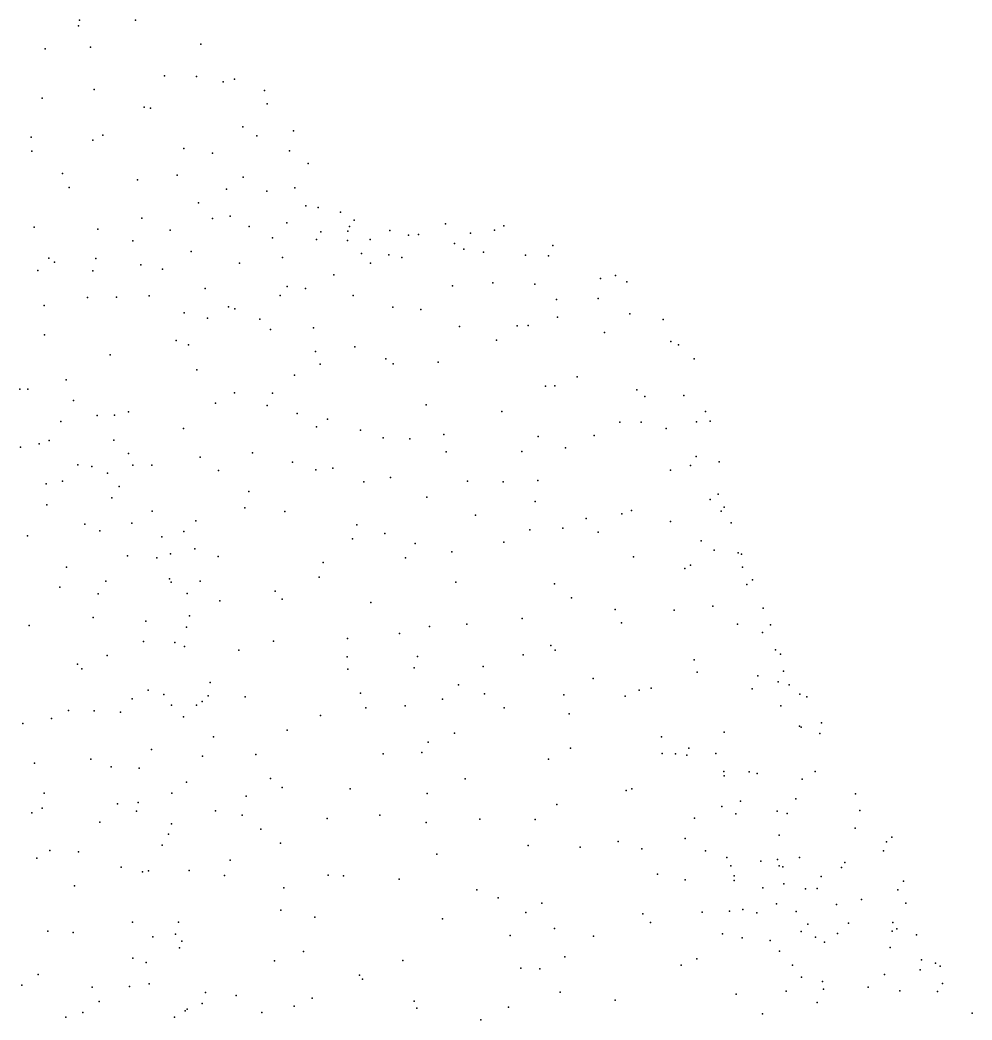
# Model space of a CAD drawing. Header units: metres. Extents: x -25 to 25, y -27.8 to 27.8.
# Drawn here: x 10.305 to 13.369, y 17.127 to 20.344 of the extents above; entities that cross this region are included whole.
import ezdxf

# ---------------------------------------------------------------- set-up
doc = ezdxf.new("R2010")
doc.units = ezdxf.units.M

msp = doc.modelspace()

# ---------------------------------------------------------------- linework, layer by layer
for p in [(10.4968, 20.3431, 8.9425), (10.6772, 20.3436, 9.2054), (10.4935, 20.3248, 9.3427), (10.8877, 20.2661, 9.1693), (10.3862, 20.251, 9.5245), (10.5323, 20.2565, 8.6835), (10.7705, 20.1641, 9.6859), (10.8728, 20.1618, 8.7279), (10.959, 20.145, 9.5176), (10.9959, 20.1538, 8.9079), (10.5444, 20.1202, 9.7743), (11.0924, 20.1173, 9.1196), (10.3764, 20.092, 8.431), (11.1003, 20.0741, 9.3812), (10.7049, 20.0629, 8.479), (10.7255, 20.0601, 9.8162), (11.0225, 19.9998, 8.6825), (11.1852, 19.9875, 9.189), (10.3412, 19.9664, 9.8713), (10.54, 19.9574, 9.9232), (10.5715, 19.9732, 8.332), (11.067, 19.9706, 9.6443), (10.3428, 19.9216, 8.2506), (10.8327, 19.9306, 9.8883), (10.9245, 19.9148, 8.4811), (11.1725, 19.9225, 8.818), (11.2326, 19.8822, 8.9667), (10.4418, 19.8493, 10.0117), (10.6831, 19.8298, 10.0111), (10.8107, 19.8446, 8.2987), (11.0236, 19.8382, 9.7982), (10.463, 19.8049, 8.1468), (10.9702, 19.799, 8.3202), (11.0995, 19.7932, 8.4085), (11.1902, 19.8034, 8.6084), (10.8797, 19.755, 8.1909), (11.225, 19.7463, 8.3037), (11.2653, 19.7409, 8.7873), (11.3363, 19.7252, 8.4492), (10.6969, 19.7061, 8.0785), (10.9243, 19.7053, 9.9596), (10.9821, 19.7121, 8.0799), (11.1641, 19.6908, 8.027), (11.3802, 19.6995, 8.0959), (11.6746, 19.6881, 7.472), (10.3505, 19.6772, 8.0075), (10.5553, 19.6711, 10.1695), (10.7885, 19.6676, 10.0739), (11.0427, 19.6794, 9.8599), (11.2738, 19.6623, 9.3825), (11.3605, 19.6647, 7.9238), (11.3661, 19.6791, 8.6317), (11.4949, 19.6665, 7.443), (11.755, 19.6582, 7.0099), (11.8325, 19.6676, 7.5), (11.8628, 19.6812, 7.144), (10.6681, 19.6331, 7.9439), (11.1174, 19.6433, 7.8476), (11.259, 19.6377, 7.7565), (11.3595, 19.6348, 7.1721), (11.4322, 19.6377, 7.6606), (11.5559, 19.6511, 7.0129), (11.5881, 19.6531, 8.1514), (11.7034, 19.6245, 7.9928), (10.8558, 19.5985, 7.7714), (11.4045, 19.5927, 6.9228), (11.7334, 19.6065, 6.8655), (11.7967, 19.5967, 7.8314), (12.0199, 19.6182, 7.0678), (10.3981, 19.5777, 7.7291), (10.4165, 19.565, 7.5022), (10.5488, 19.5763, 7.6418), (11.0113, 19.5609, 9.9765), (11.1497, 19.5801, 7.5418), (11.4335, 19.5617, 8.817), (11.4926, 19.5879, 8.665), (11.5343, 19.58, 6.8399), (11.9325, 19.5875, 6.8949), (12.0058, 19.5845, 7.6208), (10.3622, 19.5378, 7.3395), (10.5396, 19.537, 7.3924), (10.6944, 19.5558, 10.2714), (10.7639, 19.5423, 7.5341), (11.3154, 19.5234, 9.2885), (11.8271, 19.498, 8.3921), (11.9626, 19.4939, 8.0218), (12.1729, 19.5116, 7.6153), (12.2212, 19.5216, 7.1284), (12.258, 19.5016, 7.4068), (10.9012, 19.4803, 7.3694), (11.1646, 19.4867, 6.9818), (11.2238, 19.4803, 9.6334), (11.6966, 19.488, 8.6226), (10.5224, 19.4512, 7.1667), (10.6154, 19.4518, 10.4722), (10.7211, 19.456, 7.2577), (11.143, 19.4569, 9.813), (11.377, 19.4573, 6.7442), (12.0321, 19.4443, 6.7984), (12.166, 19.4473, 7.7565), (10.3829, 19.4252, 7.0719), (10.8332, 19.4012, 7.1505), (10.9758, 19.421, 7.087), (10.9965, 19.4148, 10.1085), (11.5054, 19.4199, 6.658), (11.5956, 19.4121, 8.8108), (12.2679, 19.3988, 6.9923), (10.9091, 19.3847, 10.2707), (11.0773, 19.3808, 6.9103), (12.0346, 19.3877, 8.1628), (12.3753, 19.3797, 7.401), (11.1111, 19.3485, 9.9865), (11.2493, 19.3537, 6.7195), (11.7194, 19.3579, 6.6103), (11.9057, 19.3595, 8.4975), (11.9409, 19.3605, 6.671), (12.1864, 19.3384, 6.831), (10.3846, 19.3308, 10.6533), (10.8083, 19.3128, 7.0059), (11.8388, 19.3135, 8.651), (12.4002, 19.3089, 7.5398), (10.8477, 19.2985, 10.44), (11.2562, 19.2771, 9.6457), (11.3832, 19.2923, 9.2845), (12.4242, 19.2984, 7.1723), (10.5959, 19.2669, 6.9079), (11.2708, 19.2366, 6.6082), (11.4822, 19.2534, 9.0945), (11.5066, 19.2379, 6.526), (11.6508, 19.2429, 8.9156), (12.475, 19.254, 7.3337), (10.8746, 19.2185, 6.8862), (10.4533, 19.1862, 6.7743), (11.1888, 19.2009, 9.9407), (12.0979, 19.1962, 8.4127), (10.3052, 19.1556, 10.782), (10.3304, 19.1557, -4.7221), (10.995, 19.1439, 10.3815), (11.1174, 19.1437, 10.171), (11.9962, 19.1657, 6.5851), (12.026, 19.1673, 8.5511), (12.2902, 19.1534, 6.8167), (10.4778, 19.1192, -5.034), (10.9344, 19.1105, 6.7686), (12.3165, 19.1323, 7.9701), (12.4415, 19.1352, 7.0016), (10.6547, 19.0832, 10.7138), (11.1004, 19.1036, 6.6844), (11.1975, 19.0775, 10.0429), (11.612, 19.1061, 9.0316), (11.8564, 19.084, 8.8046), (12.5117, 19.0845, 7.1541), (10.4367, 19.0519, 10.8256), (10.5541, 19.071, -4.7761), (10.6095, 19.072, 6.7358), (11.2952, 19.0593, 9.7155), (12.2358, 19.0503, 6.7096), (12.3041, 19.0496, 8.1563), (12.4819, 19.051, 7.666), (12.5268, 19.0528, 7.4242), (10.8315, 19.0297, 10.6199), (11.2596, 19.0349, 9.8799), (11.4005, 19.0244, 9.4828), (12.3842, 19.0296, 6.8476), (10.3664, 18.9807, 6.2033), (10.3992, 18.9906, 6.4005), (10.6069, 18.9921, -5.1583), (11.4735, 18.9993, 9.3042), (11.5603, 18.9964, 9.1679), (11.6697, 19.0102, 6.4666), (11.9733, 19.0043, 8.7245), (12.1535, 19.0075, 8.4897), (10.3069, 18.9692, -4.3307), (10.6546, 18.9493, -4.5863), (11.054, 18.9511, 6.6763), (11.6771, 18.955, 9.0385), (11.9207, 18.9559, 6.4931), (12.0605, 18.9675, 6.5579), (10.8855, 18.9368, 6.7247), (11.1824, 18.9212, 10.1694), (12.4815, 18.9397, 7.7807), (12.5557, 18.9225, 7.2931), (10.4913, 18.9125, 6.1176), (10.5363, 18.9069, -5.4036), (10.5863, 18.8859, 6.424), (10.6679, 18.9118, 6.6315), (10.7297, 18.9114, -4.8803), (10.9437, 18.8939, 10.5295), (11.2568, 18.897, 9.967), (11.3115, 18.9022, 6.5157), (12.3984, 18.895, 8.1343), (12.4628, 18.9103, 6.9249), (10.3892, 18.8511, 10.8658), (10.4415, 18.86, 5.8787), (11.4122, 18.8584, 9.5426), (11.4977, 18.8723, 6.4638), (11.7452, 18.8601, 6.458), (11.8602, 18.8576, 8.8962), (11.972, 18.8619, 8.7856), (10.6247, 18.8428, 6.233), (11.0417, 18.8268, 10.4115), (10.6011, 18.8064, -4.325), (11.615, 18.8084, 9.188), (11.9636, 18.7951, 6.4892), (12.5268, 18.8009, 7.841), (12.5519, 18.8181, 7.1482), (10.3917, 18.7843, 5.7368), (10.7311, 18.7637, 6.4819), (11.0283, 18.7746, 6.6761), (11.157, 18.7622, 10.2465), (12.2417, 18.7552, 8.5376), (12.2735, 18.7662, 6.6616), (12.5615, 18.7635, 7.6808), (12.5715, 18.7762, 7.4793), (10.5136, 18.722, -5.7087), (10.6656, 18.7246, 10.7288), (10.871, 18.7323, 10.5862), (11.7716, 18.7511, 9.03), (12.1277, 18.7397, 6.5454), (12.3992, 18.7307, 6.7825), (12.5937, 18.726, 7.3074), (10.5621, 18.7001, 5.7908), (10.833, 18.6984, 6.6706), (11.3889, 18.7199, 6.4934), (11.4789, 18.6921, 9.4297), (11.9459, 18.7041, 8.8992), (12.0518, 18.709, 8.7865), (12.1659, 18.6956, 8.6716), (10.3299, 18.6838, 10.8431), (10.7613, 18.6807, -5.2873), (11.3753, 18.6749, 9.705), (11.5767, 18.6591, 9.2947), (11.8619, 18.6637, 6.4625), (12.4976, 18.6681, 8.2179), (10.7899, 18.6263, 6.2525), (10.8681, 18.642, -4.9568), (11.6953, 18.6327, 9.1745), (12.5387, 18.6378, 6.9817), (12.6168, 18.63, 7.7746), (12.6273, 18.6255, 7.4375), (10.6512, 18.6198, -5.541), (10.7452, 18.6138, -4.3298), (10.9431, 18.6183, 10.4833), (11.2814, 18.5986, 9.962), (11.5454, 18.6132, 6.4628), (12.2791, 18.6166, 8.5967), (10.4548, 18.5831, 10.7912), (12.4443, 18.5788, 6.7917), (12.4631, 18.5899, 8.3862), (12.6302, 18.5838, 7.9462), (10.5817, 18.5386, 10.7131), (10.7862, 18.5456, 10.5934), (10.7916, 18.5347, 6.0168), (10.8853, 18.5385, -4.6621), (11.2676, 18.5512, 6.5595), (11.7079, 18.5351, 6.4333), (12.0255, 18.5296, 8.9519), (12.6624, 18.5431, 7.6256), (10.4333, 18.5196, -6.026), (10.5567, 18.4981, 5.6366), (10.8435, 18.4987, -5.1424), (11.1268, 18.5068, 6.6603), (12.6447, 18.5281, 7.1946), (10.9482, 18.4753, 6.6725), (11.1494, 18.4804, 10.2714), (11.4347, 18.4703, 9.6928), (12.0796, 18.4847, 6.482), (12.2209, 18.4475, 8.7968), (12.4105, 18.4455, 6.6546), (12.5353, 18.4584, 8.3511), (12.6967, 18.4521, 7.4659), (10.5412, 18.4212, -4.0964), (10.7103, 18.4094, 10.6006), (10.8502, 18.4271, 6.3989), (11.7427, 18.4005, 9.3294), (11.9208, 18.4184, 9.181), (12.2408, 18.404, 6.5232), (12.6143, 18.4005, 6.8794), (10.3343, 18.3956, 10.7148), (10.8415, 18.3903, 6.1405), (11.5261, 18.3699, 9.5958), (11.6232, 18.3921, 9.4275), (12.6945, 18.3728, 8.1144), (12.7207, 18.3982, 7.6288), (10.7028, 18.3445, 5.6974), (10.8033, 18.3408, 5.9029), (11.1207, 18.3459, 10.3575), (11.3597, 18.3543, 10.0837), (10.8342, 18.3284, 10.5362), (11.01, 18.3162, 6.6771), (12.0139, 18.3311, 6.4205), (12.027, 18.3162, 9.2271), (12.737, 18.3174, 7.1322), (12.7527, 18.304, 7.322), (10.4898, 18.2718, 10.6744), (10.5858, 18.2988, 5.5435), (11.3576, 18.2953, 6.4907), (11.5842, 18.2961, 9.8811), (11.9245, 18.3018, 9.4045), (12.4744, 18.2856, 6.595), (10.5044, 18.2566, -6.0227), (11.3601, 18.2549, 10.2057), (11.574, 18.2593, 6.3656), (11.7958, 18.264, 9.679), (12.4841, 18.2457, 8.5447), (12.762, 18.2489, 7.737), (10.9168, 18.2124, 6.3718), (12.1501, 18.2254, 9.3074), (12.6794, 18.2337, 8.228), (12.7456, 18.2151, 6.866), (10.7174, 18.188, -5.4689), (11.4011, 18.1781, 6.3868), (11.716, 18.2052, 6.3177), (11.8001, 18.1758, 9.921), (12.2983, 18.1882, 8.9815), (12.336, 18.1944, 8.808), (12.6619, 18.1919, 6.6605), (12.7801, 18.2053, 7.5376), (12.8151, 18.175, 7.3789), (10.6663, 18.1598, 5.4735), (10.7686, 18.1742, 5.663), (10.892, 18.1515, 6.1053), (10.9104, 18.17, 10.5454), (11.0298, 18.1664, 6.5682), (11.6646, 18.1586, 10.0802), (12.0552, 18.1726, 9.6457), (12.2531, 18.1688, 9.2046), (12.8371, 18.1664, 7.1541), (10.4617, 18.1219, 5.259), (10.5441, 18.1218, -4.1418), (10.6287, 18.1172, -5.684), (10.7927, 18.1396, -4.4117), (10.8735, 18.1397, -4.807), (11.4187, 18.1308, 10.2997), (11.5449, 18.1379, 6.2712), (11.8629, 18.1313, 6.2809), (12.0725, 18.1118, 9.8205), (12.754, 18.1373, 8.0377), (10.3145, 18.0802, 5.1946), (10.407, 18.0966, -6.1731), (10.8319, 18.1023, -5.0382), (11.2728, 18.1058, 6.2802), (12.8849, 18.0824, 7.2761), (11.1647, 18.0591, 10.4932), (11.7035, 18.0492, 6.1513), (12.5711, 18.0525, 6.4526), (12.814, 18.0725, 7.7526), (12.8187, 18.0689, 6.7601), (12.8795, 18.048, 7.464), (10.9276, 18.0372, 5.8185), (11.6186, 18.0209, 10.2805), (12.3692, 18.0372, 6.3439), (10.7284, 17.9965, 5.2281), (11.4745, 17.9829, 10.3976), (11.5989, 17.9877, 6.046), (12.077, 18.0009, 6.2227), (12.3715, 17.984, 9.7813), (12.4152, 17.9828, 8.9325), (12.4582, 18.0008, 8.6887), (12.5445, 17.9836, 8.4857), (10.3516, 17.9527, 5.0377), (10.5335, 17.9659, -5.9651), (10.8927, 17.9752, 5.4518), (11.0641, 17.9807, 6.048), (12.0064, 17.9662, 10.1044), (12.4517, 17.9784, 9.1132), (10.5984, 17.9413, 5.0551), (10.6883, 17.9364, 10.6944), (12.5701, 17.9264, 9.5237), (12.6518, 17.9252, 6.4207), (12.6771, 17.9198, 8.2807), (12.8642, 17.9267, 7.7881), (10.8412, 17.8923, 10.677), (11.1115, 17.9036, 5.8888), (11.7376, 17.9021, 10.3223), (12.5715, 17.9117, 9.2648), (12.8225, 17.9014, 6.5656), (10.3831, 17.8566, -4.1631), (10.7941, 17.8563, -4.8125), (11.1485, 17.875, 10.5744), (11.3681, 17.8701, 5.8994), (11.6158, 17.8555, 10.4177), (12.2562, 17.8653, 6.1688), (12.2738, 17.8703, 10.0036), (12.9937, 17.8545, 7.3619), (10.6191, 17.8226, -5.6666), (10.6853, 17.8268, -4.4727), (11.0329, 17.8467, 5.5629), (12.624, 17.8304, 9.6807), (12.8024, 17.8378, 8.0298), (10.3432, 17.7931, 10.7699), (10.3763, 17.8087, 4.9181), (10.6801, 17.799, -5.4354), (10.9345, 17.7993, 5.2308), (12.0324, 17.8202, 10.2073), (12.5643, 17.814, 8.4593), (12.6094, 17.7902, 6.3048), (12.7419, 17.7982, 8.2003), (12.7744, 17.7915, 6.4381), (13.0078, 17.8002, 6.8247), (10.5617, 17.7634, 4.9064), (10.7925, 17.7578, 5.0271), (11.0203, 17.7855, 5.4029), (11.2936, 17.7747, 5.7668), (11.4634, 17.7856, 10.4991), (11.6122, 17.7619, 5.8258), (11.7852, 17.7726, 5.8837), (11.9634, 17.7723, 5.9372), (12.4756, 17.7762, 8.6342), (10.7833, 17.7247, 10.7186), (11.0805, 17.7408, 10.6421), (12.9927, 17.7444, 7.5561), (11.1441, 17.6953, 5.5329), (12.2302, 17.7014, 10.1801), (12.4462, 17.7107, 10.0188), (12.7486, 17.7218, 9.4259), (13.0936, 17.7001, 6.9243), (13.1111, 17.7148, 7.1027), (10.4013, 17.6725, -6.1947), (10.493, 17.6682, 10.7865), (10.7624, 17.6894, -5.0909), (11.9403, 17.6882, 10.352), (12.1084, 17.6828, 5.8672), (12.3065, 17.6778, 5.9417), (12.5108, 17.6707, 6.0343), (13.084, 17.671, 7.3684), (10.3597, 17.6472, -4.2159), (10.9819, 17.6407, 5.1604), (11.647, 17.6598, 10.4923), (12.5795, 17.6491, 9.9481), (12.6893, 17.6377, 9.0652), (12.7433, 17.643, 9.6934), (12.8136, 17.649, 6.3148), (12.96, 17.6334, 6.5143), (10.6304, 17.6187, -5.6034), (10.6995, 17.6031, 4.8995), (10.7192, 17.6071, -4.6411), (10.8492, 17.608, 5.0014), (12.5932, 17.6231, 5.8756), (12.748, 17.6231, 6.1592), (12.7606, 17.6195, 9.211), (12.9487, 17.6176, 7.8601), (10.9632, 17.5915, 10.6984), (11.2974, 17.5926, 10.6019), (11.3464, 17.5904, 5.6505), (11.526, 17.5795, 5.6862), (12.3571, 17.5956, 5.586), (12.4458, 17.5776, 10.1202), (12.6032, 17.5759, 8.4795), (12.6034, 17.5905, 5.7001), (12.7635, 17.5645, 5.8196), (12.8839, 17.5883, 8.0518), (13.1486, 17.573, 7.1497), (10.4806, 17.558, 4.8166), (11.1544, 17.552, 10.654), (11.7749, 17.5453, 10.4887), (12.6957, 17.5518, 9.8892), (12.8334, 17.5492, 9.4265), (12.8706, 17.5501, 6.0928), (13.1304, 17.5453, 6.8148), (11.8445, 17.5193, 5.6585), (11.985, 17.5027, 10.4256), (12.7399, 17.5002, 5.5281), (13.0132, 17.5146, 6.4015), (13.1564, 17.5021, 7.306), (11.1443, 17.4799, 5.3423), (11.9327, 17.4725, 5.5324), (12.3099, 17.4678, 5.2275), (12.5003, 17.4734, 5.2746), (12.5885, 17.4772, 10.0659), (12.6313, 17.4825, 8.8223), (12.6764, 17.472, 5.3764), (12.8034, 17.4763, 9.7165), (12.9331, 17.4985, 5.9231), (10.6676, 17.4412, 4.8534), (10.815, 17.4414, -4.8977), (11.2543, 17.4575, 5.5085), (11.6644, 17.4525, 10.5449), (12.3348, 17.4407, 10.2852), (12.8407, 17.4351, 8.2252), (12.9716, 17.4382, 5.6572), (13.1142, 17.4408, 6.5031), (10.3949, 17.4128, 4.8063), (10.4759, 17.4082, -6.0274), (10.8055, 17.4033, 4.9437), (12.0249, 17.4216, 5.3059), (12.5656, 17.4041, 5.1494), (12.8193, 17.4115, 5.3735), (12.9366, 17.4051, 8.034), (13.1125, 17.4126, 6.1749), (13.1276, 17.4203, 7.4849), (10.7322, 17.3948, -4.5655), (10.826, 17.3802, 10.8215), (11.8822, 17.3982, 5.3953), (12.1505, 17.3967, 10.4001), (12.629, 17.3907, 8.5798), (12.7194, 17.382, 5.2425), (12.8655, 17.3937, 9.5952), (12.8947, 17.3772, 9.3898), (13.1902, 17.4006, 6.8949), (10.8184, 17.3587, -5.2681), (11.2181, 17.3472, 5.4009), (12.7498, 17.3482, 9.928), (13.1061, 17.3598, 5.7536), (10.6688, 17.326, -5.5852), (10.7117, 17.3117, 10.9347), (11.1242, 17.3174, 10.7052), (11.5372, 17.3186, 5.5624), (12.0584, 17.3304, 5.0924), (12.4836, 17.3234, 10.2557), (13.2068, 17.3208, 7.0287), (13.2512, 17.3099, 6.2789), (11.9166, 17.2933, 5.1432), (11.9782, 17.2914, 10.5094), (12.4329, 17.3031, 4.9941), (12.7912, 17.3035, 8.353), (13.2026, 17.2885, 7.2092), (13.2667, 17.3, 6.4352), (10.3633, 17.2736, 11.1787), (10.7207, 17.2433, 11.113), (11.3975, 17.2708, 5.4838), (11.4077, 17.2584, 10.6604), (12.8201, 17.2647, 8.9288), (12.8883, 17.2511, 8.2327), (13.0869, 17.2732, 5.5114), (13.2741, 17.2439, 6.0345), (10.3113, 17.239, 4.8474), (10.5376, 17.2328, 11.2532), (10.658, 17.2344, 4.8771), (10.9018, 17.2154, 10.9408), (12.044, 17.216, 4.9582), (12.7711, 17.2191, 5.0998), (12.8907, 17.2257, 9.073), (13.0344, 17.2328, 7.9062), (13.1369, 17.2208, 7.6566), (13.2581, 17.2188, 5.822), (10.5602, 17.1865, -5.7921), (10.8916, 17.1794, -4.6841), (11.001, 17.2059, 5.1268), (11.2459, 17.1972, 10.7045), (11.5733, 17.1871, 10.658), (12.2202, 17.1905, 4.8876), (12.6099, 17.2097, 4.9767), (12.8703, 17.1834, 9.7963), (10.5073, 17.1511, -4.2311), (10.8366, 17.1561, 4.9943), (10.8427, 17.1616, -5.4708), (11.084, 17.1504, 10.8356), (11.1875, 17.1718, 5.2876), (11.5828, 17.1652, 5.3565), (11.8774, 17.1678, 5.0183), (12.695, 17.1465, 10.1477), (13.369, 17.1486, 6.3474), (10.4522, 17.1362, -5.9947), (10.8023, 17.1362, 11.2798), (11.7887, 17.1268, 10.6386)]:
    msp.add_point(p)

doc.saveas('drawing.dxf')
